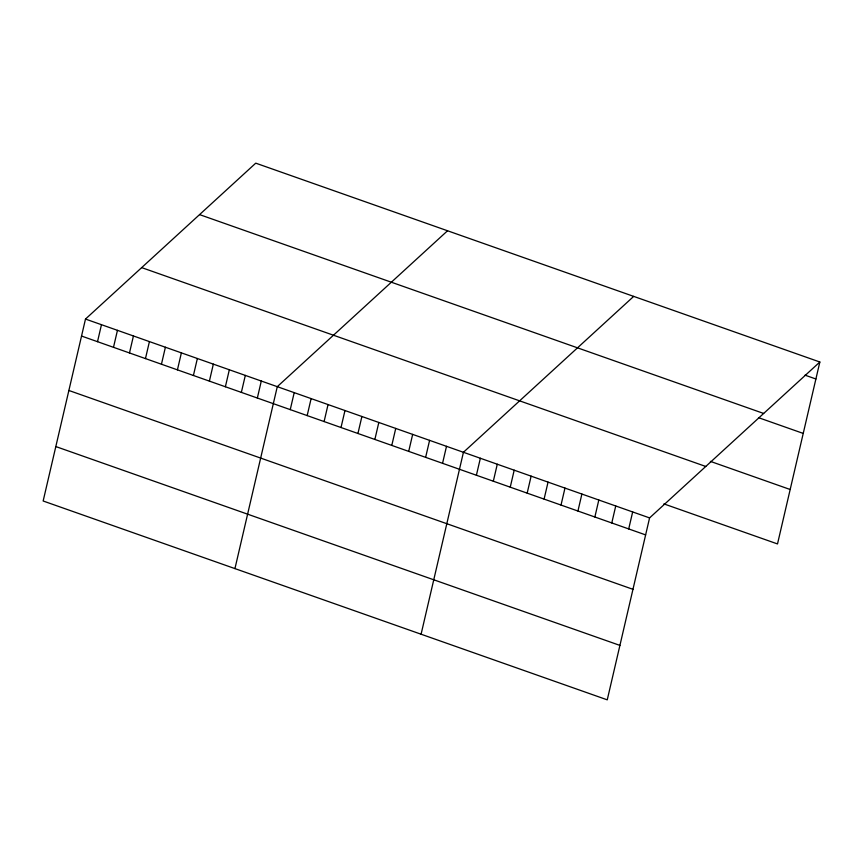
<?xml version="1.0" encoding="UTF-8"?>
<svg xmlns="http://www.w3.org/2000/svg" width="863" height="863" viewBox="0 0 863 863"><rect width="100%" height="100%" fill="white"/><g stroke="black" fill="none" stroke-linecap="round" stroke-linejoin="round"><path stroke-width="1.29" d="M85.491 319.062L43.15 500.993L607.25 699.839L649.58 517.908L819.85 362.007L255.75 163.161L85.491 319.062L649.58 517.908M97.519 341.683L101.467 324.693M113.495 347.314L117.454 330.335M129.482 352.945L133.431 335.966M145.469 358.587L149.418 341.597M161.446 364.218L165.405 347.228M177.433 369.849L181.381 352.87M193.409 375.481L197.368 358.501M209.396 381.122L213.344 364.132M225.383 386.753L229.331 369.763M241.36 392.385L245.319 375.405M257.347 398.026L261.295 381.036M234.941 568.598L277.282 386.667L447.552 230.766M290.248 409.623L294.207 392.633M307.174 415.588L311.122 398.598M324.1 421.554L328.048 404.564M341.014 427.519L344.973 410.529M357.94 433.485L361.899 416.495M374.866 439.45L378.814 422.46M391.791 445.416L395.739 428.426M408.706 451.381L412.665 434.391M425.632 457.347L429.591 440.357M442.557 463.312L446.505 446.322M421.09 634.219L463.431 452.288L633.701 296.387M476.398 475.243L480.357 458.253M493.323 481.209L497.282 464.218M510.249 487.174L514.197 470.184M527.174 493.14L531.123 476.149M544.089 499.105L548.048 482.115M561.015 505.071L564.974 488.08M577.94 511.036L581.889 494.046M594.866 517.002L598.814 500.011M611.781 522.967L615.74 505.977M628.706 528.933L632.665 511.942M819.85 362.007L777.509 543.938L663.884 503.884M805.017 375.157L815.902 378.997M199.569 214.607L763.658 413.453M758.501 417.66L803.226 433.42M710.4 461.381L790.184 489.504M141.672 267.616L705.772 466.462M81.532 336.052L645.632 534.898M68.867 390.475L632.967 589.321M55.815 446.559L619.914 645.405"/></g></svg>
